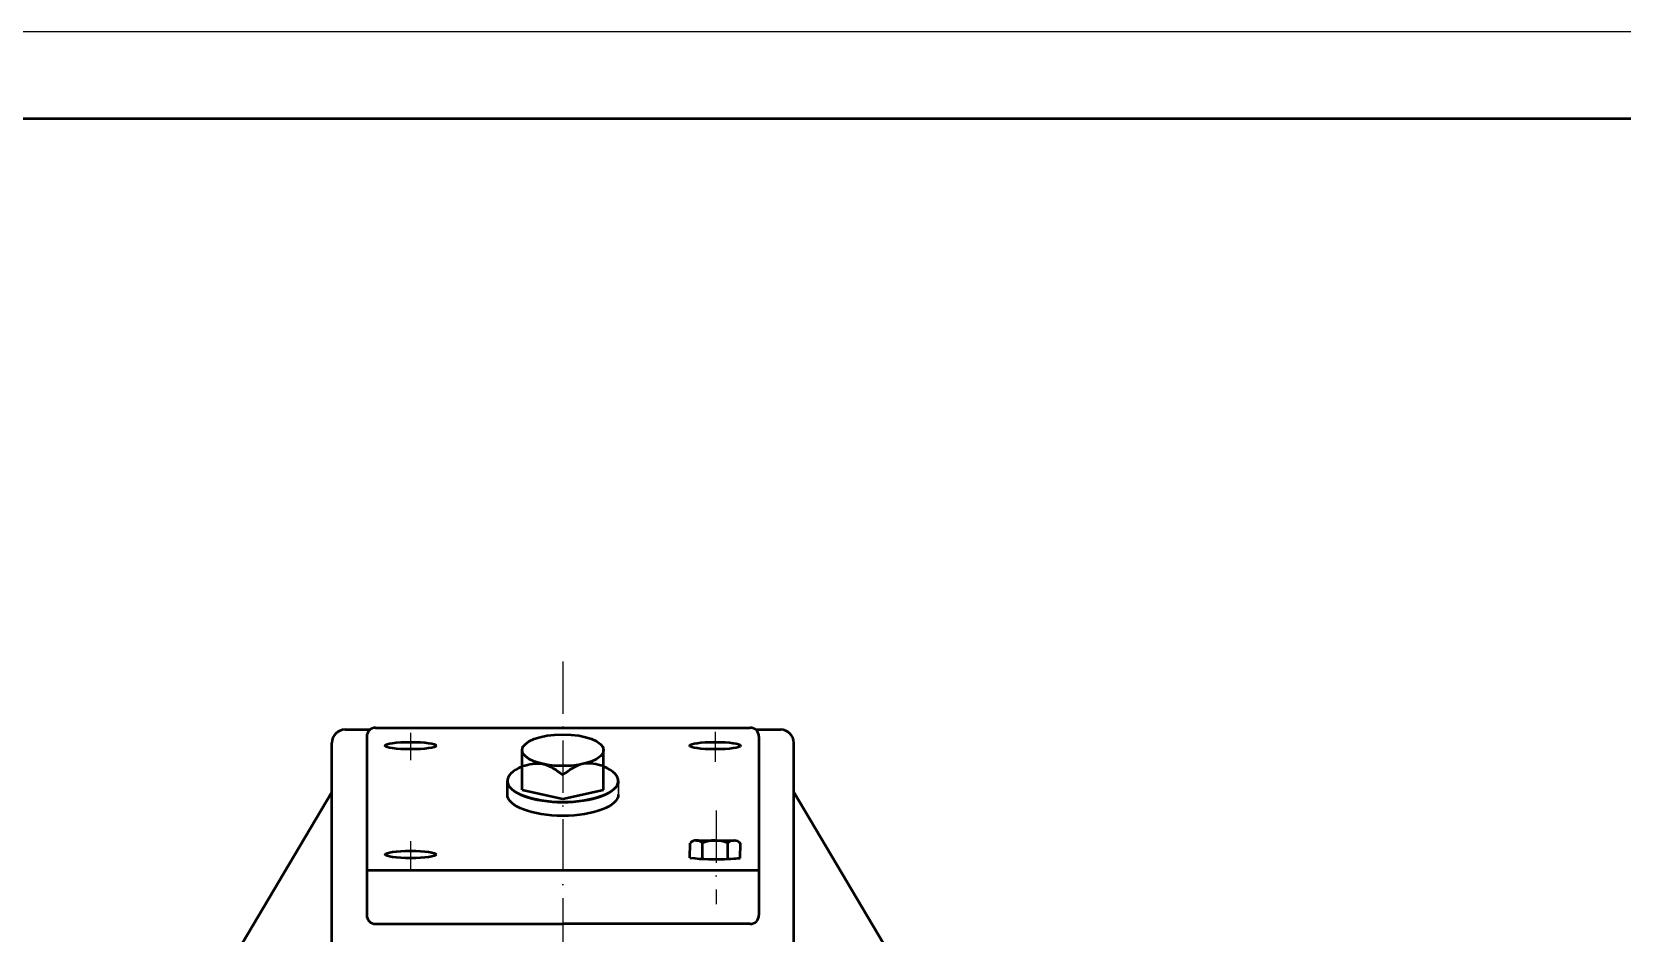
# Model space of a CAD drawing. Header units: millimetres. Extents: x 0 to 1682, y 0 to 1188.
# Drawn here: x 1035.5 to 1400.5, y 981.1 to 1188 of the extents above; entities that cross this region are included whole.
import ezdxf

# ---------------------------------------------------------------- set-up
doc = ezdxf.new("R2010")
doc.units = ezdxf.units.MM
doc.linetypes.add('ACAD_ISO10W100', pattern=[18, 12, -3, 0, -3])
doc.layers.get('0').update_dxf_attribs({"lineweight": 50})
for name, color, linetype, lineweight in [('中心线', 20, 'ACAD_ISO10W100', 25), ('文字', 7, 'Continuous', 25), ('标注', 7, 'Continuous', 25), ('粗实线', 7, 'Continuous', 50)]:
    doc.layers.add(name, color=color, linetype=linetype, lineweight=lineweight)

msp = doc.modelspace()

# ---------------------------------------------------------------- linework, layer by layer
at = {"lineweight": 50}
for p, q in [((1148.014, 1019.466), (1148.014, 1023.098)), ((1166.691, 1019.466), (1166.691, 1023.098)), ((1148.014, 1013.976), (1148.014, 1019.466)), ((1166.691, 1013.976), (1166.691, 1019.466)), ((1144.618, 1012.902), (1144.618, 1016.039)), ((1148.014, 1013.976), (1157.352, 1011.913)), ((1157.352, 1011.913), (1166.691, 1013.976))]:
    msp.add_line(p, q, dxfattribs=at)
at = {"lineweight": 30}
msp.add_line((1170.087, 1012.902), (1170.087, 1016.039), dxfattribs=at)
at = {"lineweight": 50}
msp.add_ellipse((1157.352, 1023.098), major_axis=(9.338, 0), ratio=0.3888908, dxfattribs=at)
msp.add_ellipse((1157.352, 1016.039), major_axis=(-12.734, 0), ratio=0.3826834, start_param=5.535601, end_param=10.1723623, dxfattribs=at)
at = {"lineweight": 50, "extrusion": (0, 0, -1)}
for centre in [(1157.352, 1016.039), (1157.352, 1012.902)]:
    msp.add_ellipse(centre, major_axis=(-12.734, 0), ratio=0.3826834, start_param=3.1415927, end_param=6.2831853, dxfattribs=at)
at = {"lineweight": 50}
for points in [[(1148.014, 1019.466), (1152.683, 1019.953), (1157.352, 1017.403)], [(1166.691, 1019.466), (1162.022, 1019.953), (1157.352, 1017.403)]]:
    msp.add_spline(points, degree=3, dxfattribs=at)
at = {"layer": '中心线'}
msp.add_line((1157.352, 1043.433), (1157.352, 677.292), dxfattribs=at)
at = {"layer": '中心线', "lineweight": 25}
for p, q in [((1122.401, 1027.047), (1122.401, 1020.784)), ((1192.304, 1027.315), (1192.304, 1020.441)), ((1192.51, 1009.236), (1192.545, 987.773)), ((1122.401, 1002.232), (1122.401, 995.571))]:
    msp.add_line(p, q, dxfattribs=at)
at = {"layer": '文字'}
msp.add_line((1682, 1188), (0, 1188), dxfattribs=at)
at = {"layer": '标注', "lineweight": 50}
for p, q in [((1067.602, 951.547), (1104.352, 1013.481)), ((1210.352, 1013.481), (1247.102, 951.547))]:
    msp.add_line(p, q, dxfattribs=at)
at = {"layer": '粗实线'}
for p, q in [((1662.008, 1168), (50.008, 1168)), ((1107.352, 1027.807), (1107.352, 1027.807)), ((1107.352, 1027.807), (1112.352, 1027.807)), ((1201.603, 1027.807), (1207.352, 1027.807)), ((1207.352, 1027.807), (1207.352, 1027.807)), ((1104.352, 886.547), (1104.352, 1024.807)), ((1104.352, 1024.807), (1104.352, 1024.807)), ((1210.352, 886.547), (1210.352, 1024.807)), ((1210.352, 1024.807), (1210.352, 1024.807)), ((1186.533, 998.385), (1186.546, 1001.788)), ((1187.992, 1002.38), (1196.652, 1002.346)), ((1189.419, 998.154), (1189.433, 1001.776)), ((1195.192, 998.144), (1195.206, 1001.754)), ((1198.079, 998.34), (1198.093, 1001.742))]:
    msp.add_line(p, q, dxfattribs=at)
at = {"layer": '粗实线', "lineweight": 50}
for p, q in [((1107.352, 1027.807), (1113.102, 1027.807)), ((1112.352, 1026.246), (1112.352, 985.207)), ((1114.352, 1028.246), (1166.691, 1028.246)), ((1166.691, 1028.246), (1200.352, 1028.246)), ((1202.352, 1026.246), (1202.352, 985.207)), ((1112.352, 995.571), (1202.352, 995.571)), ((1114.352, 983.207), (1157.352, 983.207)), ((1200.352, 983.207), (1157.352, 983.207))]:
    msp.add_line(p, q, dxfattribs=at)
at = {"layer": '粗实线', "lineweight": 30}
msp.add_line((1202.352, 1026.246), (1202.352, 1025.246), dxfattribs=at)
at = {"layer": '粗实线'}
for centre, radius, start, end in [((1107.352, 1024.807), 3, 90, 180), ((1207.352, 1024.807), 3, 0, 90), ((1187.984, 1000.339), 2.041, 44.7761, 134.7761), ((1192.293, 995.095), 7.268, 66.37426, 113.17794), ((1196.644, 1000.305), 2.041, 44.7761, 134.7761)]:
    msp.add_arc(centre, radius, start, end, dxfattribs=at)
at = {"layer": '粗实线', "lineweight": 50}
for centre, start, end in [((1114.352, 1026.246), 90, 180), ((1200.352, 1026.246), 360, 90), ((1114.352, 985.207), 180, 270), ((1200.352, 985.207), 270, 360)]:
    msp.add_arc(centre, 2, start, end, dxfattribs=at)
at = {"layer": '粗实线'}
for centre in [(1122.401, 1024.129), (1192.304, 1024.129)]:
    msp.add_ellipse(centre, major_axis=(5.84, 0), ratio=0.1428571, dxfattribs=at)
at = {"layer": '粗实线', "lineweight": 50}
msp.add_ellipse((1122.401, 999.153), major_axis=(5.84, 0), ratio=0.1428571, dxfattribs=at)
msp.add_open_spline([(1186.533, 998.385), (1189.403, 998.039), (1195.192, 998.04), (1198.079, 998.34), (1198.079, 998.34)], degree=3, dxfattribs=at)

doc.saveas('drawing.dxf')
